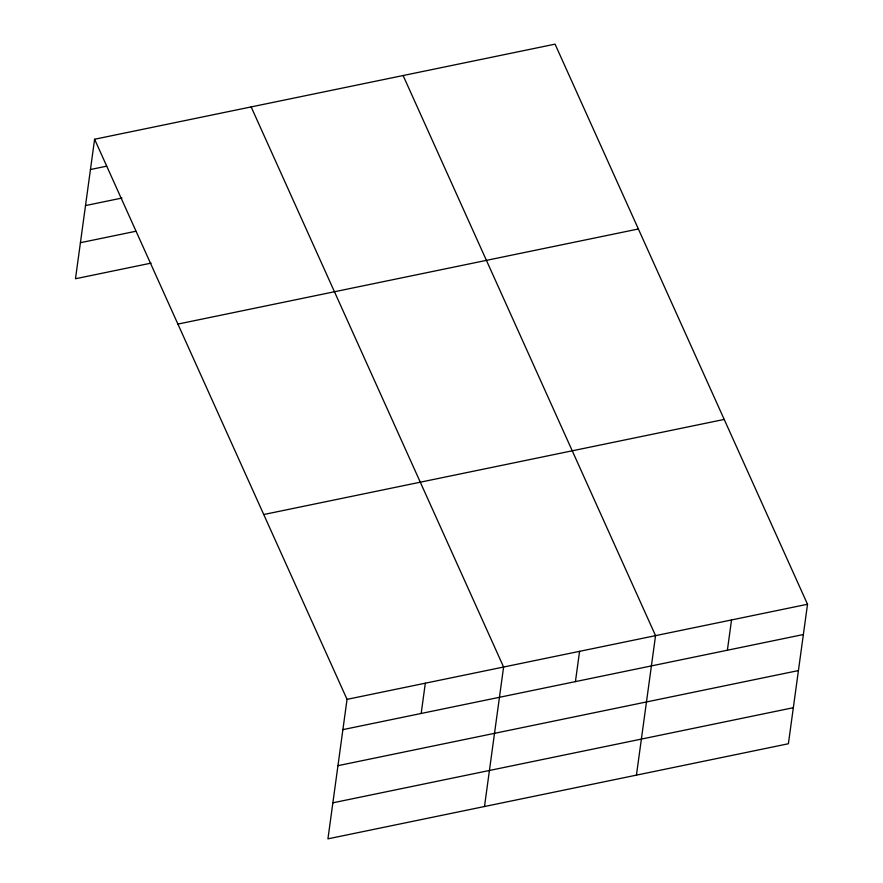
<?xml version="1.0" encoding="UTF-8"?>
<svg xmlns="http://www.w3.org/2000/svg" width="883" height="883" viewBox="0 0 883 883"><rect width="100%" height="100%" fill="white"/><g stroke="black" fill="none" stroke-linecap="round" stroke-linejoin="round"><path stroke-width="1.32" d="M94.602 139.249L347.041 699.358L327.935 838.85L788.398 743.751L807.515 604.259L555.065 44.15L94.602 139.249L75.485 278.741L151.07 263.134M421.18 713.464L425.319 683.188M484.491 806.51L503.597 667.018L251.158 106.92M575.429 681.61L579.579 651.334M636.444 775.131L655.55 635.639L403.112 75.53M727.382 650.23L731.532 619.943M90.452 169.525L106.644 166.181M85.519 205.573L121.953 198.046M80.43 242.704L135.761 231.28M177.902 324.083L638.376 228.984M263.741 514.524L724.203 419.425M347.041 699.358L807.515 604.259M342.891 729.634L803.364 634.535M337.957 765.671L798.42 670.572M332.869 802.813L793.342 707.702"/></g></svg>
